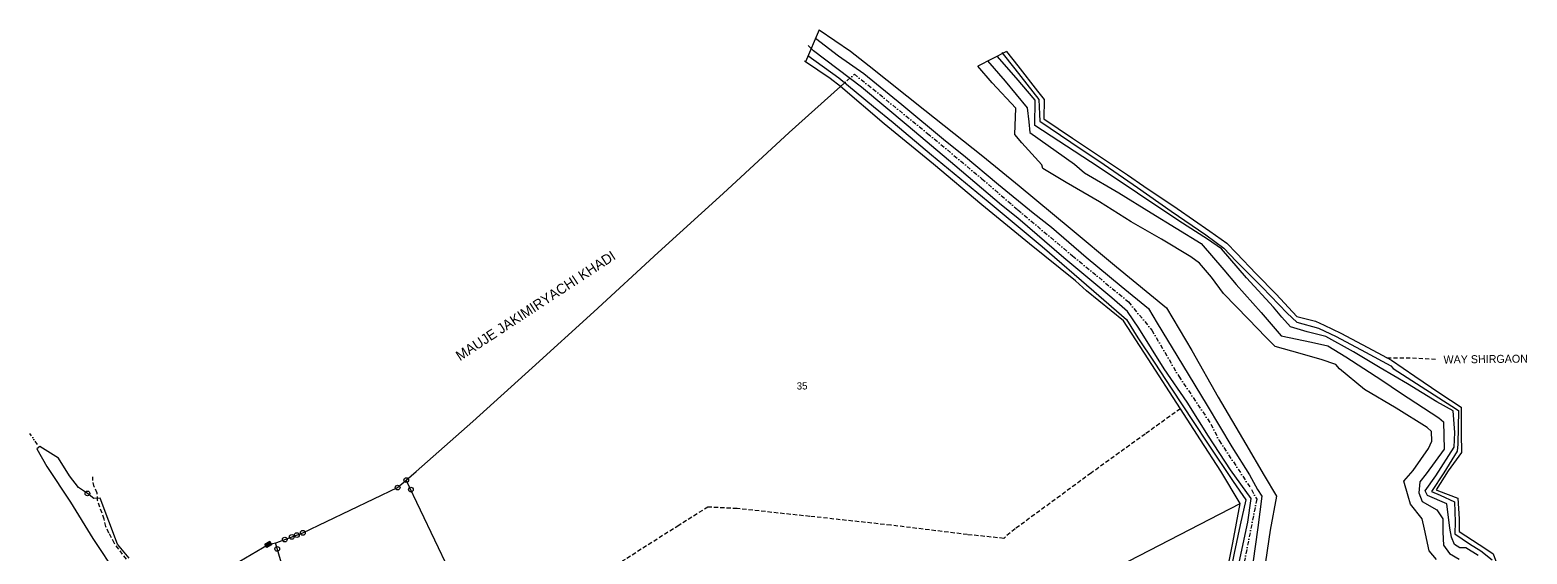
# Model space of a CAD drawing. Header units: metres. Extents: x 316580 to 318346, y 1881599 to 1883417.
# Drawn here: x 316580 to 318346, y 1882798 to 1883417 of the extents above; entities that cross this region are included whole.
import ezdxf

# ---------------------------------------------------------------- set-up
doc = ezdxf.new("R2010")
doc.units = ezdxf.units.M
for name, pattern in [('DASHDOT', [1, 0.5, -0.25, 0, -0.25]), ('DASHED', [0.75, 0.5, -0.25]), ('DIVIDE', [1.25, 0.5, -0.25, 0, -0.25, 0, -0.25])]:
    doc.linetypes.add(name, pattern=pattern)
for name, color, linetype in [('LINE_FOOTPATH', 1, 'DASHED'), ('LINE_WATER', 4, 'Continuous'), ('OFF', 1, 'Continuous'), ('POLY_PARCEL', 6, 'Continuous'), ('POLY_WATER', 4, 'Continuous'), ('TEXT_MAPOUT', 7, 'Continuous'), ('TEXT_PARCEL', 7, 'Continuous'), ('V_BOUND_LINE', 7, 'Continuous'), ('V_BOUND_STREAM_LINE', 7, 'DASHDOT'), ('V_DIVIDE_LINE', 7, 'DIVIDE')]:
    doc.layers.add(name, color=color, linetype=linetype)
doc.styles.add('TEXT_MAP', font='')
doc.styles.get('TEXT_MAP').set_extended_font_data('Kruti Dev 050')

msp = doc.modelspace()

# ---------------------------------------------------------------- hatches: boundary and pattern name
msp.add_hatch(color=256).paths.add_polyline_path([(316857.4, 1882809.8), (316859.7, 1882805.9), (316865.4, 1882809.2), (316863.1, 1882813.2)])

# ---------------------------------------------------------------- linework, layer by layer
for p, q in [((316857.4, 1882809.8), (316863.1, 1882813.2)), ((316859.7, 1882805.9), (316857.4, 1882809.8)), ((316865.4, 1882809.2), (316859.7, 1882805.9)), ((316863.1, 1882813.2), (316865.4, 1882809.2))]:
    msp.add_line(p, q)
for centre in [(317014, 1882876.6), (317024.2, 1882885.5), (317029.7, 1882874.2), (316648.1, 1882869.7), (316895.1, 1882820.6), (316902.2, 1882823.2), (316872, 1882804.3), (316880.9, 1882815.3), (316889.1, 1882818.4)]:
    msp.add_circle(centre, 2.81)
at = {"layer": 'LINE_FOOTPATH', "ltscale": 10}
for p, q in [((318181.2, 1883029.9), (318211.1, 1883029.7)), ((318211.1, 1883029.7), (318239.6, 1883028.1)), ((317937.4, 1882969.7), (317895.9, 1882939.8)), ((317895.9, 1882939.8), (317832.1, 1882893.7)), ((316654.4, 1882885.4), (316654.4, 1882889.4)), ((316656, 1882877.6), (316654.4, 1882885.4)), ((316659.6, 1882870.2), (316656, 1882877.6)), ((317832.1, 1882893.7), (317742.5, 1882827.9)), ((316660.1, 1882861.2), (316659.6, 1882870.2)), ((316667.8, 1882839.3), (316660.1, 1882861.2)), ((317380.1, 1882853.7), (317345.6, 1882832)), ((317414.6, 1882851.8), (317380.1, 1882853.7)), ((317500.2, 1882842.6), (317414.6, 1882851.8)), ((317595.8, 1882832.3), (317500.2, 1882842.6)), ((316669.7, 1882830.6), (316667.8, 1882839.3)), ((316673.5, 1882822.9), (316669.7, 1882830.6)), ((317345.6, 1882832), (317279.1, 1882789.6)), ((317686.1, 1882821.1), (317595.8, 1882832.3)), ((317742.5, 1882827.9), (317729, 1882816.7)), ((316679.8, 1882810.8), (316673.5, 1882822.9)), ((316694.1, 1882792.1), (316679.8, 1882810.8)), ((317729, 1882816.7), (317686.1, 1882821.1))]:
    msp.add_line(p, q, dxfattribs=at)
at = {"layer": 'LINE_WATER'}
for p, q in [((317507, 1883407.1), (317534.1, 1883386.1)), ((317504.6, 1883392.1), (317498.5, 1883398.3)), ((317561.3, 1883349), (317504.6, 1883392.1)), ((317726.9, 1883390.1), (317742, 1883370.8)), ((317498, 1883386.4), (317534.6, 1883360.3)), ((317534.1, 1883386.1), (317563.9, 1883365.2)), ((317709.9, 1883380.4), (317730.9, 1883356.1)), ((317743.6, 1883360.3), (317721.5, 1883385.6)), ((317742, 1883370.8), (317770.4, 1883334.6)), ((317534.6, 1883360.3), (317575.5, 1883326.3)), ((317563.9, 1883365.2), (317609, 1883328.6)), ((317730.9, 1883356.1), (317756.7, 1883324.9)), ((317766.3, 1883333.7), (317743.6, 1883360.3)), ((317616.4, 1883303.1), (317561.3, 1883349)), ((317575.5, 1883326.3), (317598.7, 1883307.4)), ((317609, 1883328.6), (317660.3, 1883285.7)), ((317756.7, 1883324.9), (317758.7, 1883308.1)), ((317765.8, 1883303.8), (317766.3, 1883333.7)), ((317770.4, 1883334.6), (317771.4, 1883317.5)), ((317598.7, 1883307.4), (317643.7, 1883269.5)), ((317671.4, 1883256.7), (317616.4, 1883303.1)), ((317758.7, 1883308.1), (317759.7, 1883295.7)), ((317794.1, 1883285.4), (317765.8, 1883303.8)), ((317771.4, 1883317.5), (317771.6, 1883309.1)), ((317771.6, 1883309.1), (317808.3, 1883284.2)), ((317660.3, 1883285.7), (317681.5, 1883268.8)), ((317759.7, 1883295.7), (317812.7, 1883258.3)), ((317840.3, 1883255.1), (317794.1, 1883285.4)), ((317808.3, 1883284.2), (317847.7, 1883258)), ((317643.7, 1883269.5), (317710.6, 1883214.2)), ((317681.5, 1883268.8), (317722.8, 1883234.2)), ((317726.3, 1883210.1), (317671.4, 1883256.7)), ((317812.7, 1883258.3), (317824.3, 1883248)), ((317824.3, 1883248), (317865, 1883224.6)), ((317886.7, 1883224), (317840.3, 1883255.1)), ((317847.7, 1883258), (317886.9, 1883230.7)), ((317722.8, 1883234.2), (317763.7, 1883201)), ((317886.9, 1883230.7), (317926.6, 1883202.9)), ((317710.6, 1883214.2), (317774.2, 1883161)), ((317865, 1883224.6), (317903.1, 1883200.9)), ((317935.8, 1883191.6), (317886.7, 1883224)), ((317745.5, 1883194.7), (317726.3, 1883210.1)), ((317800.1, 1883147.9), (317745.5, 1883194.7)), ((317763.7, 1883201), (317785.3, 1883183.8)), ((317903.1, 1883200.9), (317961.8, 1883164.6)), ((317926.6, 1883202.9), (317967.6, 1883175.1)), ((317785.3, 1883183.8), (317826.3, 1883148.5)), ((317969.5, 1883169.7), (317935.8, 1883191.6)), ((317774.2, 1883161), (317835.2, 1883108.3)), ((317961.8, 1883164.6), (317988.6, 1883133.5)), ((317967.6, 1883175.1), (317988.7, 1883159.2)), ((317985.9, 1883158.2), (317969.5, 1883169.7)), ((317988.7, 1883159.2), (318003.2, 1883143.7)), ((317856.4, 1883100.4), (317800.1, 1883147.9)), ((317826.3, 1883148.5), (317867.6, 1883114.4)), ((318015.6, 1883124.1), (317985.9, 1883158.2)), ((318003.2, 1883143.7), (318033.8, 1883113.2)), ((317988.6, 1883133.5), (318003.4, 1883116.4)), ((318047.2, 1883089.7), (318015.6, 1883124.1)), ((317835.2, 1883108.3), (317873.7, 1883074.8)), ((317867.6, 1883114.4), (317899.9, 1883087.8)), ((318003.4, 1883116.4), (318032.9, 1883083.3)), ((318033.8, 1883113.2), (318063.3, 1883082.6)), ((317875, 1883084.3), (317856.4, 1883100.4)), ((318057.2, 1883077.8), (318047.2, 1883089.7)), ((317873.7, 1883074.8), (317887.3, 1883053.4)), ((317888.5, 1883064.8), (317875, 1883084.3)), ((317899.9, 1883087.8), (317910.2, 1883070.7)), ((317910.2, 1883070.7), (317940.1, 1883021.4)), ((318032.9, 1883083.3), (318056.5, 1883055.7)), ((318067.4, 1883066.3), (318057.2, 1883077.8)), ((318063.3, 1883082.6), (318074.8, 1883071.9)), ((318074.8, 1883071.9), (318100.4, 1883064.8)), ((317887.3, 1883053.4), (317906.7, 1883024.5)), ((317918.5, 1883016.9), (317888.5, 1883064.8)), ((318056.5, 1883055.7), (318092, 1883048.1)), ((318087, 1883060.4), (318067.4, 1883066.3)), ((318108.9, 1883054.8), (318087, 1883060.4)), ((318100.4, 1883064.8), (318121.3, 1883055.1)), ((318141.5, 1883036.8), (318108.9, 1883054.8)), ((318121.3, 1883055.1), (318156, 1883036.6)), ((318092, 1883048.1), (318111.5, 1883044.1)), ((318111.5, 1883044.1), (318132.7, 1883030.8)), ((318173.2, 1883018.1), (318141.5, 1883036.8)), ((318156, 1883036.6), (318185.7, 1883020.4)), ((317906.7, 1883024.5), (317927.2, 1882992.9)), ((317940.1, 1883021.4), (317969, 1882973.5)), ((318132.7, 1883030.8), (318175.2, 1883003.4)), ((318205.4, 1882998.9), (318173.2, 1883018.1)), ((318185.7, 1883020.4), (318188.5, 1883017.3)), ((317945.5, 1882977.3), (317918.5, 1883016.9)), ((318175.2, 1883003.4), (318197.3, 1882988.6)), ((318188.5, 1883017.3), (318221.6, 1882996.1)), ((317927.2, 1882992.9), (317952.6, 1882954.6)), ((318197.3, 1882988.6), (318242.2, 1882958.8)), ((318240, 1882977.9), (318205.4, 1882998.9)), ((318221.6, 1882996.1), (318257.5, 1882972.9)), ((317970.6, 1882937.2), (317945.5, 1882977.3)), ((317969, 1882973.5), (317998.1, 1882924.8)), ((318259.1, 1882967.2), (318240, 1882977.9)), ((318257.5, 1882972.9), (318265.4, 1882967.4)), ((318261.3, 1882941.7), (318259.1, 1882967.2)), ((318265.4, 1882967.4), (318264.9, 1882927.8)), ((317952.6, 1882954.6), (317970.4, 1882927.8)), ((318242.2, 1882958.8), (318247.8, 1882954.3)), ((318247.8, 1882954.3), (318248.8, 1882921.9)), ((317996.5, 1882897.6), (317970.6, 1882937.2)), ((318260.5, 1882924.2), (318261.3, 1882941.7)), ((317970.4, 1882927.8), (317999.7, 1882883.7)), ((317998.1, 1882924.8), (318018.9, 1882891.8)), ((318248.8, 1882921.9), (318227.6, 1882892.9)), ((318238.8, 1882890.6), (318260.5, 1882924.2)), ((318263.9, 1882919.5), (318248.1, 1882894.2)), ((318264.9, 1882927.8), (318263.9, 1882919.5)), ((318020.8, 1882863.8), (317996.5, 1882897.6)), ((318248.1, 1882894.2), (318233.8, 1882871.9)), ((317999.7, 1882883.7), (318014.5, 1882862.1)), ((318018.9, 1882891.8), (318028.4, 1882874.3)), ((318220, 1882883.4), (318218.7, 1882870.3)), ((318227.6, 1882892.9), (318220, 1882883.4)), ((318226.4, 1882872.9), (318238.8, 1882890.6)), ((318014.5, 1882862.1), (318008.1, 1882832.7)), ((318016.9, 1882835.9), (318020.8, 1882863.8)), ((318028.4, 1882874.3), (318033.4, 1882866.6)), ((318033.4, 1882866.6), (318028.7, 1882829.7)), ((318218.7, 1882870.3), (318222.8, 1882860.2)), ((318222.8, 1882860.2), (318239.9, 1882850.2)), ((318228.9, 1882867.4), (318226.4, 1882872.9)), ((318251.9, 1882857.5), (318228.9, 1882867.4)), ((318233.8, 1882871.9), (318243.8, 1882867.8)), ((318243.8, 1882867.8), (318260.8, 1882859.9)), ((318260.8, 1882859.9), (318261.7, 1882836.1)), ((318239.9, 1882850.2), (318247.1, 1882839.7)), ((318255.5, 1882828.8), (318251.9, 1882857.5)), ((318008.1, 1882832.7), (318000.9, 1882799.1)), ((318005.7, 1882782.6), (318016.9, 1882835.9)), ((318028.7, 1882829.7), (318022.9, 1882787.3)), ((318247.1, 1882839.7), (318246.9, 1882824)), ((318246.9, 1882824), (318247.7, 1882808.6)), ((318257.3, 1882818), (318255.5, 1882828.8)), ((318261.7, 1882836.1), (318261.3, 1882821.9)), ((318247.7, 1882808.6), (318254.8, 1882798.8)), ((318260.9, 1882809.4), (318257.3, 1882818)), ((318267, 1882805.5), (318260.9, 1882809.4)), ((318261.3, 1882821.9), (318278.4, 1882810.3)), ((318274.2, 1882805.6), (318267, 1882805.5)), ((318288.7, 1882796.5), (318274.2, 1882805.6)), ((318278.4, 1882810.3), (318291.9, 1882801.9)), ((318000.9, 1882799.1), (317993.5, 1882762.2)), ((318254.8, 1882798.8), (318266.3, 1882792)), ((318291.9, 1882801.9), (318305.1, 1882791.4))]:
    msp.add_line(p, q, dxfattribs=at)
at = {"layer": 'OFF'}
for p, q in [((317511.3, 1883416.7), (317495, 1883379.2)), ((317732.5, 1883391.1), (317698.4, 1883373.8))]:
    msp.add_line(p, q, dxfattribs=at)
at = {"layer": 'POLY_PARCEL'}
for p, q in [((317074.9, 1882779), (317024.2, 1882885.5)), ((317467.4, 1882579.3), (318008, 1882857.8)), ((316877.7, 1882784.7), (316869.9, 1882811.5))]:
    msp.add_line(p, q, dxfattribs=at)
at = {"layer": 'POLY_WATER'}
for p, q in [((317511.3, 1883416.7), (317548.1, 1883391.6)), ((317548.1, 1883391.6), (317570.2, 1883374.5)), ((317732.5, 1883391.1), (317745.7, 1883374.4)), ((317495, 1883379.2), (317494.1, 1883379.8)), ((317524.2, 1883359.5), (317495, 1883379.2)), ((317570.2, 1883374.5), (317636.1, 1883322)), ((317715.6, 1883354.3), (317698.4, 1883373.8)), ((317745.7, 1883374.4), (317768.9, 1883344.5)), ((317536.5, 1883350), (317524.2, 1883359.5)), ((317743.2, 1883324.4), (317715.6, 1883354.3)), ((317587.9, 1883305.8), (317536.5, 1883350)), ((317768.9, 1883344.5), (317776.8, 1883334.6)), ((317636.1, 1883322), (317704.2, 1883267.7)), ((317742.3, 1883293.2), (317743.2, 1883324.4)), ((317776.8, 1883334.6), (317776.3, 1883311.9)), ((317646.1, 1883258.2), (317587.9, 1883305.8)), ((317776.3, 1883311.9), (317810.2, 1883289)), ((317750.3, 1883283.3), (317742.3, 1883293.2)), ((317774, 1883257.4), (317750.3, 1883283.3)), ((317810.2, 1883289), (317842.1, 1883267.6)), ((317704.2, 1883267.7), (317747.2, 1883232.6)), ((317842.1, 1883267.6), (317875.1, 1883245.6)), ((317703.1, 1883210.5), (317646.1, 1883258.2)), ((317775.3, 1883253.2), (317774, 1883257.4)), ((317802.6, 1883236.7), (317775.3, 1883253.2)), ((317747.2, 1883232.6), (317807.5, 1883182.8)), ((317842.1, 1883213.9), (317802.6, 1883236.7)), ((317875.1, 1883245.6), (317894.5, 1883232.2)), ((317894.5, 1883232.2), (317933.5, 1883205.9)), ((317879.3, 1883190.3), (317842.1, 1883213.9)), ((317759.3, 1883164.4), (317703.1, 1883210.5)), ((317933.5, 1883205.9), (317972.1, 1883179.1)), ((317807.5, 1883182.8), (317861.9, 1883137.2)), ((317915.2, 1883169.7), (317879.3, 1883190.3)), ((317972.1, 1883179.1), (317992.2, 1883165)), ((317813.6, 1883120.6), (317759.3, 1883164.4)), ((317949.6, 1883149), (317915.2, 1883169.7)), ((317992.2, 1883165), (318003.7, 1883153.1)), ((317960.1, 1883141.4), (317949.6, 1883149)), ((317974.2, 1883125), (317960.1, 1883141.4)), ((318003.7, 1883153.1), (318026.9, 1883129)), ((317861.9, 1883137.2), (317920.9, 1883088.6)), ((317988.4, 1883105.7), (317974.2, 1883125)), ((318026.9, 1883129), (318050.4, 1883104.7)), ((317826.5, 1883109), (317813.6, 1883120.6)), ((317870.2, 1883073.5), (317826.5, 1883109)), ((317920.9, 1883088.6), (317950.8, 1883038.3)), ((318017.8, 1883075.3), (317988.4, 1883105.7)), ((318050.4, 1883104.7), (318074.7, 1883078.7)), ((317899.5, 1883028.7), (317870.2, 1883073.5)), ((318038.3, 1883054.2), (318017.8, 1883075.3)), ((318074.7, 1883078.7), (318096.7, 1883073)), ((318096.7, 1883073), (318106.9, 1883068.2)), ((318049.4, 1883043.1), (318038.3, 1883054.2)), ((318106.9, 1883068.2), (318126.7, 1883058.7)), ((318126.7, 1883058.7), (318164.6, 1883038.6)), ((317950.8, 1883038.3), (317981.9, 1882983.5)), ((318069, 1883037.7), (318049.4, 1883043.1)), ((318103.6, 1883027.8), (318069, 1883037.7)), ((318164.6, 1883038.6), (318186.6, 1883027.1)), ((317937.4, 1882969.7), (317899.5, 1883028.7)), ((318120.8, 1883022), (318103.6, 1883027.8)), ((318125, 1883016.8), (318120.8, 1883022)), ((318186.6, 1883027.1), (318213.9, 1883008.1)), ((318154.5, 1882992.2), (318125, 1883016.8)), ((318213.9, 1883008.1), (318243.6, 1882988)), ((317981.9, 1882983.5), (318014.6, 1882927.9)), ((318191.9, 1882970.4), (318154.5, 1882992.2)), ((318243.6, 1882988), (318268.6, 1882971.5)), ((317961.1, 1882933.1), (317937.4, 1882969.7)), ((318228.6, 1882947.6), (318191.9, 1882970.4)), ((318268.6, 1882971.5), (318268.7, 1882940.3)), ((318233.7, 1882942.8), (318228.6, 1882947.6)), ((317985.3, 1882895.8), (317961.1, 1882933.1)), ((318230.3, 1882922.9), (318234, 1882931.5)), ((318234, 1882931.5), (318233.7, 1882942.8)), ((318268.7, 1882940.3), (318268.9, 1882918.2)), ((316591.8, 1882925.3), (316588.4, 1882922.2)), ((316588.4, 1882922.2), (316600.1, 1882901.5)), ((316613.9, 1882911.3), (316591.8, 1882925.3)), ((318014.6, 1882927.9), (318036.3, 1882890.8)), ((318212.2, 1882896.8), (318230.3, 1882922.9)), ((318268.9, 1882918.2), (318253.2, 1882896.3)), ((316600.1, 1882901.5), (316628, 1882859.6)), ((316626.8, 1882890.4), (316613.9, 1882911.3)), ((318008, 1882857.8), (317985.3, 1882895.8)), ((318200.9, 1882884.1), (318212.2, 1882896.8)), ((318253.2, 1882896.3), (318239.4, 1882874)), ((316637.4, 1882876.8), (316626.8, 1882890.4)), ((316648.1, 1882869.7), (316637.4, 1882876.8)), ((318036.3, 1882890.8), (318050.8, 1882866.4)), ((318206.2, 1882866.3), (318200.9, 1882884.1)), ((316628, 1882859.6), (316654.6, 1882816.7)), ((316655.7, 1882863.8), (316648.1, 1882869.7)), ((316663, 1882864.3), (316655.7, 1882863.8)), ((316683.5, 1882810), (316663, 1882864.3)), ((318050.8, 1882866.4), (318043.5, 1882826.3)), ((318208.8, 1882857), (318206.2, 1882866.3)), ((318239.4, 1882874), (318241.8, 1882872.6)), ((318241.8, 1882872.6), (318264.8, 1882864.2)), ((318264.8, 1882864.2), (318266.2, 1882839.9)), ((317999.4, 1882811.5), (318008, 1882857.8)), ((318222.8, 1882839.6), (318208.8, 1882857)), ((318043.5, 1882826.3), (318037.8, 1882788.8)), ((318225.6, 1882827.7), (318222.8, 1882839.6)), ((318231.1, 1882802), (318225.6, 1882827.7)), ((318266.2, 1882839.9), (318266.5, 1882824.8)), ((318266.5, 1882824.8), (318297.7, 1882804.4)), ((316654.6, 1882816.7), (316683.1, 1882773.3)), ((316697.4, 1882793.2), (316683.5, 1882810)), ((317990.5, 1882767.6), (317999.4, 1882811.5)), ((318239.7, 1882791.8), (318231.1, 1882802)), ((318297.7, 1882804.4), (318306.6, 1882798.5)), ((318306.6, 1882798.5), (318313.5, 1882779.2))]:
    msp.add_line(p, q, dxfattribs=at)
at = {"layer": 'V_BOUND_LINE'}
for p, q in [((317475.9, 1883295.7), (317536.5, 1883350)), ((317398.2, 1883223.5), (317475.9, 1883295.7)), ((317321.2, 1883154), (317398.2, 1883223.5)), ((317245.4, 1883084.2), (317321.2, 1883154)), ((317172.9, 1883017.8), (317245.4, 1883084.2)), ((317102.8, 1882954.7), (317172.9, 1883017.8)), ((317035.7, 1882895.6), (317102.8, 1882954.7)), ((317024.2, 1882885.5), (317035.7, 1882895.6)), ((316902.2, 1882823.2), (317014, 1882876.6)), ((317014, 1882876.6), (317024.2, 1882885.5)), ((316871.4, 1882811.9), (316902.2, 1882823.2)), ((316827.8, 1882789.9), (316861.4, 1882809.5)), ((316861.4, 1882809.5), (316869.9, 1882811.5)), ((316869.9, 1882811.5), (316871.4, 1882811.9))]:
    msp.add_line(p, q, dxfattribs=at)
at = {"layer": 'V_BOUND_STREAM_LINE', "ltscale": 10}
for p, q in [((317536.5, 1883350), (317544.3, 1883356.9)), ((317544.3, 1883356.9), (317552.8, 1883364.4)), ((317552.8, 1883364.4), (317574.5, 1883347.1)), ((317574.5, 1883347.1), (317639.3, 1883294.6)), ((317639.3, 1883294.6), (317703.3, 1883241.1)), ((317703.3, 1883241.1), (317745.6, 1883204.5)), ((317745.6, 1883204.5), (317810.3, 1883150.1)), ((317810.3, 1883150.1), (317876.2, 1883095.8)), ((317876.2, 1883095.8), (317903.8, 1883062.5)), ((317903.8, 1883062.5), (317935.6, 1883008)), ((317935.6, 1883008), (317973.5, 1882951.6)), ((317973.5, 1882951.6), (317983.3, 1882932.2)), ((317983.3, 1882932.2), (318021.4, 1882874.2)), ((318027.6, 1882862.9), (317999.8, 1882723.6)), ((318021.4, 1882874.2), (318027.6, 1882862.9))]:
    msp.add_line(p, q, dxfattribs=at)
at = {"layer": 'V_DIVIDE_LINE', "ltscale": 10}
msp.add_line((316589.2, 1882927.3), (316580.2, 1882940.4), dxfattribs=at)

# ---------------------------------------------------------------- texts
at = {"layer": 'TEXT_MAPOUT'}
for s, height, rotation, p in [('MAUJE JAKIMIRYACHI KHADI', 11.803, 33.2788, (317087.6, 1883025.7)), ('WAY SHIRGAON', 9.442, 0.6548, (318247.9, 1883023))]:
    msp.add_text(s, height=height, rotation=rotation, dxfattribs=at).set_placement(p)
at = {"layer": 'TEXT_PARCEL', "style": 'TEXT_MAP'}
msp.add_text('35', height=8.5, rotation=0.6548, dxfattribs=at).set_placement((317484.9, 1882992.3))

doc.saveas('drawing.dxf')
